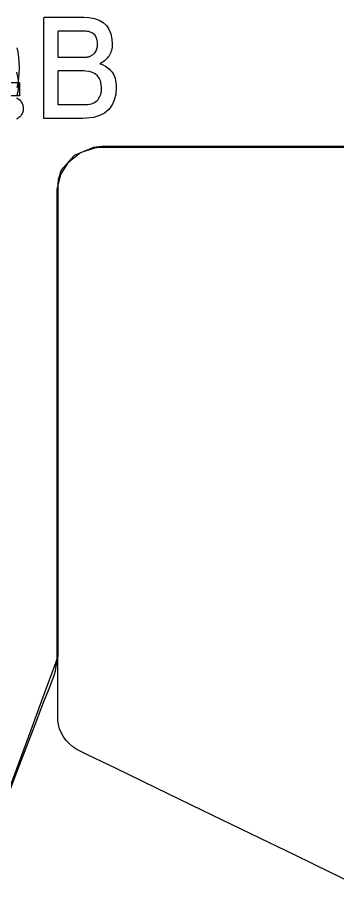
# Model space of a CAD drawing. Extents: x 1 to 47.7, y 0.2 to 35.
# Drawn here: x 37.414 to 37.63, y 11.441 to 12.022 of the extents above; entities that cross this region are included whole.
import ezdxf

# ---------------------------------------------------------------- set-up
doc = ezdxf.new("R2010")
doc.units = 0
doc.header["$MEASUREMENT"] = 0
for name, color, linetype in [('5_1___24__TARGET_LEDS___12', 7, 'CONTINUOUS'), ('6_1__EMPTY_IO_BOARD_POSITI', 7, 'CONTINUOUS'), ('6_2___8__INDEPENDENT_INPUT', 7, 'CONTINUOUS'), ('6_3___8__OPTOISO_INDEPENDE', 7, 'CONTINUOUS'), ('6_4___24__OPTOISO_INDEPEND', 7, 'CONTINUOUS'), ('6_5___8__INDEPENDENT_INPUT', 7, 'CONTINUOUS'), ('6_6___8__INDEPENDENT_INPUT', 7, 'CONTINUOUS'), ('6_7___8__OPTOISO_INDEPENDE', 7, 'CONTINUOUS'), ('6_8___8__OPTOISO_INDEPENDE', 7, 'CONTINUOUS')]:
    doc.layers.add(name, color=color, linetype=linetype)

msp = doc.modelspace()

# ---------------------------------------------------------------- linework, layer by layer
at = {"layer": '5_1___24__TARGET_LEDS___12'}
for points in [[(37.63682, 11.93513), (37.60952, 11.93513), (37.58449, 11.93513), (37.5618, 11.93513), (37.54151, 11.93513), (37.52367, 11.93513), (37.50833, 11.93513), (37.49555, 11.93513), (37.48539, 11.93513), (37.4779, 11.93513), (37.47313, 11.93513), (37.47071, 11.93513), (37.46879, 11.93506), (37.46505, 11.9346), (37.45202, 11.92917), (37.44345, 11.91918), (37.44144, 11.91299), (37.4411, 11.90968), (37.44109, 11.90545), (37.44109, 11.89986), (37.44109, 11.89196), (37.44109, 11.87013), (37.44109, 11.84176), (37.44109, 11.80867), (37.44109, 11.73561), (37.44109, 11.69925), (37.44109, 11.66544), (37.44109, 11.63599), (37.44109, 11.6127), (37.44109, 11.60394), (37.44109, 11.5974), (37.44109, 11.59331), (37.44109, 11.59189), (37.44075, 11.59095), (37.43974, 11.58821), (37.43597, 11.57795), (37.43023, 11.56235), (37.42297, 11.54262), (37.40568, 11.49561)], [(37.63788, 11.44061), (37.62442, 11.44712), (37.60097, 11.45844), (37.57117, 11.47283), (37.53865, 11.48854), (37.50704, 11.50381), (37.47997, 11.51689), (37.46106, 11.52602), (37.45395, 11.52945), (37.45132, 11.53125), (37.44894, 11.53328), (37.44683, 11.53553), (37.44501, 11.53797), (37.44351, 11.5406), (37.44235, 11.54338), (37.44156, 11.5463), (37.44115, 11.54934), (37.44109, 11.55131), (37.44109, 11.55428), (37.44109, 11.55945), (37.44109, 11.56603), (37.44109, 11.5732), (37.44109, 11.58018), (37.44109, 11.58615), (37.44109, 11.59032), (37.44109, 11.59189)]]:
    msp.add_lwpolyline(points, dxfattribs=at)
at = {"layer": '6_1__EMPTY_IO_BOARD_POSITI'}
msp.add_lwpolyline([(37.38781, 11.44804), (37.41523, 11.51896), (37.42673, 11.5487), (37.43134, 11.56062), (37.43496, 11.56999), (37.43743, 11.57638), (37.43858, 11.57935), (37.43867, 11.5796), (37.4389, 11.58033), (37.43959, 11.58248), (37.44055, 11.58848), (37.44067, 11.59028), (37.44067, 11.59032), (37.44067, 11.59233), (37.44067, 11.59939), (37.44067, 11.61095), (37.44067, 11.62639), (37.44067, 11.64509), (37.44067, 11.66643), (37.44067, 11.6898), (37.44067, 11.79122), (37.44067, 11.83805), (37.44067, 11.85833), (37.44067, 11.87571), (37.44067, 11.88956), (37.44067, 11.89927), (37.44067, 11.90421), (37.44071, 11.90626), (37.44304, 11.91637), (37.44849, 11.92487), (37.4564, 11.93109), (37.46612, 11.93438), (37.46875, 11.93466), (37.47009, 11.93472), (37.47073, 11.93472), (37.47429, 11.93472), (37.48329, 11.93472), (37.49757, 11.93472), (37.51697, 11.93472), (37.54134, 11.93472), (37.57053, 11.93472), (37.60438, 11.93472), (37.64275, 11.93472)], dxfattribs=at)
at = {"layer": '6_2___8__INDEPENDENT_INPUT'}
for points in [[(37.63682, 11.93513), (37.60952, 11.93513), (37.58449, 11.93513), (37.5618, 11.93513), (37.54151, 11.93513), (37.52367, 11.93513), (37.50833, 11.93513), (37.49555, 11.93513), (37.48539, 11.93513), (37.4779, 11.93513), (37.47313, 11.93513), (37.47071, 11.93513), (37.46879, 11.93506), (37.46505, 11.9346), (37.45202, 11.92917), (37.44345, 11.91918), (37.44144, 11.91299), (37.4411, 11.90968), (37.44109, 11.90545), (37.44109, 11.89986), (37.44109, 11.89196), (37.44109, 11.87013), (37.44109, 11.84176), (37.44109, 11.80867), (37.44109, 11.73561), (37.44109, 11.69925), (37.44109, 11.66544), (37.44109, 11.63599), (37.44109, 11.6127), (37.44109, 11.60394), (37.44109, 11.5974), (37.44109, 11.59331), (37.44109, 11.59189), (37.44075, 11.59095), (37.43974, 11.58821), (37.43597, 11.57795), (37.43023, 11.56235), (37.42297, 11.54262), (37.40568, 11.49561)], [(37.63788, 11.44061), (37.62442, 11.44712), (37.60097, 11.45844), (37.57117, 11.47283), (37.53865, 11.48854), (37.50704, 11.50381), (37.47997, 11.51689), (37.46106, 11.52602), (37.45395, 11.52945), (37.45132, 11.53125), (37.44894, 11.53328), (37.44683, 11.53553), (37.44501, 11.53797), (37.44351, 11.5406), (37.44235, 11.54338), (37.44156, 11.5463), (37.44115, 11.54934), (37.44109, 11.55131), (37.44109, 11.55428), (37.44109, 11.55945), (37.44109, 11.56603), (37.44109, 11.5732), (37.44109, 11.58018), (37.44109, 11.58615), (37.44109, 11.59032), (37.44109, 11.59189)]]:
    msp.add_lwpolyline(points, dxfattribs=at)
at = {"layer": '6_3___8__OPTOISO_INDEPENDE'}
for points in [[(37.4805, 11.97495), (37.48013, 11.97035), (37.47917, 11.96633), (37.4776, 11.96288), (37.47544, 11.96), (37.47267, 11.95768), (37.4693, 11.95594), (37.46533, 11.95477), (37.46075, 11.95417), (37.45775, 11.95408), (37.45597, 11.95408), (37.45277, 11.95408), (37.44865, 11.95408), (37.44411, 11.95408), (37.43965, 11.95408), (37.43578, 11.95408), (37.433, 11.95408), (37.4318, 11.95408), (37.43179, 11.95613), (37.43179, 11.96256), (37.43179, 11.97211), (37.43179, 11.98347), (37.43179, 11.99533), (37.43179, 12.0064), (37.43179, 12.01537), (37.43179, 12.02093), (37.43191, 12.02211), (37.43356, 12.02211), (37.43673, 12.02211), (37.44092, 12.02211), (37.44559, 12.02211), (37.45023, 12.02211), (37.45433, 12.02211), (37.45736, 12.02211), (37.45881, 12.02211), (37.46207, 12.02195), (37.46575, 12.02131), (37.46895, 12.0202), (37.47165, 12.01862), (37.47386, 12.01655), (37.47558, 12.01401), (37.47681, 12.01099), (37.47755, 12.00749), (37.47778, 12.00418), (37.47774, 12.00302), (37.47762, 12.00192), (37.47745, 12.00086), (37.47721, 11.99984), (37.47691, 11.99887), (37.47654, 11.99795), (37.47611, 11.99708), (37.47562, 11.99625), (37.47507, 11.99548), (37.47449, 11.99475), (37.47386, 11.99406), (37.4732, 11.99341), (37.4725, 11.9928), (37.47175, 11.99223), (37.47097, 11.9917), (37.47015, 11.99121), (37.4695, 11.99079), (37.47046, 11.99051), (37.4714, 11.99016), (37.47232, 11.98973), (37.47323, 11.98921), (37.47411, 11.98862), (37.47498, 11.98795), (37.47582, 11.98719), (37.47665, 11.98636), (37.47744, 11.98544), (37.47814, 11.98444), (37.47875, 11.98335), (37.47926, 11.98217), (37.47969, 11.9809), (37.48003, 11.97955), (37.48028, 11.9781), (37.48043, 11.97657)], [(37.46791, 12.00388), (37.46788, 12.00477), (37.4678, 12.00562), (37.46767, 12.00643), (37.46748, 12.00721), (37.46723, 12.00796), (37.46693, 12.00867), (37.46658, 12.00934), (37.46617, 12.00998), (37.46567, 12.01057), (37.46506, 12.01107), (37.46438, 12.01151), (37.46363, 12.01189), (37.46281, 12.0122), (37.46191, 12.01245), (37.46094, 12.01264), (37.45989, 12.01275), (37.45877, 12.01281), (37.45809, 12.01281), (37.45629, 12.01281), (37.45371, 12.01281), (37.4507, 12.01281), (37.44761, 12.01281), (37.44477, 12.01281), (37.44254, 12.01281), (37.44126, 12.01281), (37.44108, 12.01263), (37.44108, 12.01136), (37.44108, 12.00913), (37.44108, 12.00631), (37.44108, 12.00322), (37.44108, 12.00022), (37.44108, 11.99765), (37.44108, 11.99586), (37.44108, 11.99519), (37.44176, 11.99519), (37.44356, 11.99519), (37.44614, 11.99519), (37.44914, 11.99519), (37.45224, 11.99519), (37.45508, 11.99519), (37.45731, 11.99519), (37.45859, 11.99519), (37.45906, 11.99519), (37.45963, 11.99521), (37.46018, 11.99526), (37.46071, 11.99532), (37.46121, 11.99541), (37.46169, 11.99552), (37.46215, 11.99566), (37.46259, 11.99581), (37.463, 11.99599), (37.46339, 11.99618), (37.46376, 11.99637), (37.46413, 11.99658), (37.46447, 11.9968), (37.4648, 11.99704), (37.46512, 11.99728), (37.46542, 11.99754), (37.46571, 11.99781), (37.46608, 11.99823), (37.46651, 11.99883), (37.46688, 11.99946), (37.46719, 12.00012), (37.46745, 12.00081), (37.46765, 12.00153), (37.46779, 12.00228), (37.46788, 12.00307)], [(37.47062, 11.97466), (37.47041, 11.97718), (37.46988, 11.97938), (37.46902, 11.98126), (37.46784, 11.98283), (37.46633, 11.98408), (37.4645, 11.98502), (37.46234, 11.98565), (37.45986, 11.98596), (37.45863, 11.98599), (37.4571, 11.98599), (37.45464, 11.98599), (37.45162, 11.98599), (37.44842, 11.98599), (37.4454, 11.98599), (37.44294, 11.98599), (37.44141, 11.98599), (37.44108, 11.98588), (37.44108, 11.98444), (37.44108, 11.98166), (37.44108, 11.97803), (37.44108, 11.97401), (37.44108, 11.97006), (37.44108, 11.96666), (37.44108, 11.96428), (37.44108, 11.96338), (37.44178, 11.96338), (37.44363, 11.96338), (37.44628, 11.96338), (37.44935, 11.96338), (37.45248, 11.96338), (37.45531, 11.96338), (37.45747, 11.96338), (37.45859, 11.96338), (37.4597, 11.9634), (37.46115, 11.96351), (37.46249, 11.96371), (37.46372, 11.964), (37.46484, 11.96438), (37.46585, 11.96486), (37.46675, 11.96542), (37.46754, 11.96608), (37.46821, 11.96682), (37.46877, 11.9676), (37.46926, 11.96843), (37.46968, 11.96933), (37.47002, 11.97028), (37.47028, 11.97129), (37.47047, 11.97236), (37.47058, 11.97348)]]:
    msp.add_lwpolyline(points, close=True, dxfattribs=at)
for points in [[(37.41322, 11.96792), (37.41383, 11.96764), (37.41441, 11.96731), (37.41496, 11.96692), (37.41547, 11.96647), (37.41595, 11.96596), (37.41638, 11.96541), (37.41676, 11.96482), (37.41708, 11.96421), (37.41735, 11.96356), (37.41756, 11.96289), (37.41772, 11.96218), (37.41782, 11.96145), (37.41787, 11.96068), (37.41782, 11.95995), (37.41772, 11.95924), (37.41756, 11.95856), (37.41735, 11.95792), (37.41708, 11.9573), (37.41676, 11.95671), (37.41638, 11.95615), (37.41595, 11.95562), (37.41547, 11.95511), (37.41496, 11.95464), (37.41441, 11.95423), (37.41383, 11.95388), (37.41322, 11.95359)], [(37.63682, 11.93513), (37.60952, 11.93513), (37.58449, 11.93513), (37.5618, 11.93513), (37.54151, 11.93513), (37.52367, 11.93513), (37.50833, 11.93513), (37.49555, 11.93513), (37.48539, 11.93513), (37.4779, 11.93513), (37.47313, 11.93513), (37.47071, 11.93513), (37.46879, 11.93506), (37.46505, 11.9346), (37.45202, 11.92917), (37.44345, 11.91918), (37.44144, 11.91299), (37.4411, 11.90968), (37.44109, 11.90545), (37.44109, 11.89986), (37.44109, 11.89196), (37.44109, 11.87013), (37.44109, 11.84176), (37.44109, 11.80867), (37.44109, 11.73561), (37.44109, 11.69925), (37.44109, 11.66544), (37.44109, 11.63599), (37.44109, 11.6127), (37.44109, 11.60394), (37.44109, 11.5974), (37.44109, 11.59331), (37.44109, 11.59189), (37.44075, 11.59095), (37.43974, 11.58821), (37.43597, 11.57795), (37.43023, 11.56235), (37.42297, 11.54262), (37.40568, 11.49561)], [(37.63788, 11.44061), (37.62442, 11.44712), (37.60097, 11.45844), (37.57117, 11.47283), (37.53865, 11.48854), (37.50704, 11.50381), (37.47997, 11.51689), (37.46106, 11.52602), (37.45395, 11.52945), (37.45132, 11.53125), (37.44894, 11.53328), (37.44683, 11.53553), (37.44501, 11.53797), (37.44351, 11.5406), (37.44235, 11.54338), (37.44156, 11.5463), (37.44115, 11.54934), (37.44109, 11.55131), (37.44109, 11.55428), (37.44109, 11.55945), (37.44109, 11.56603), (37.44109, 11.5732), (37.44109, 11.58018), (37.44109, 11.58615), (37.44109, 11.59032), (37.44109, 11.59189)]]:
    msp.add_lwpolyline(points, dxfattribs=at)
at = {"layer": '6_4___24__OPTOISO_INDEPEND'}
for points in [[(37.41359, 12.00166), (37.41422, 11.99856), (37.41467, 11.99528), (37.41494, 11.99183), (37.41503, 11.98821), (37.41493, 11.98461), (37.41466, 11.98117), (37.4142, 11.97791), (37.41357, 11.9748)], [(37.63682, 11.93513), (37.60952, 11.93513), (37.58449, 11.93513), (37.5618, 11.93513), (37.54151, 11.93513), (37.52367, 11.93513), (37.50833, 11.93513), (37.49555, 11.93513), (37.48539, 11.93513), (37.4779, 11.93513), (37.47313, 11.93513), (37.47071, 11.93513), (37.46879, 11.93506), (37.46505, 11.9346), (37.45202, 11.92917), (37.44345, 11.91918), (37.44144, 11.91299), (37.4411, 11.90968), (37.44109, 11.90545), (37.44109, 11.89986), (37.44109, 11.89196), (37.44109, 11.87013), (37.44109, 11.84176), (37.44109, 11.80867), (37.44109, 11.73561), (37.44109, 11.69925), (37.44109, 11.66544), (37.44109, 11.63599), (37.44109, 11.6127), (37.44109, 11.60394), (37.44109, 11.5974), (37.44109, 11.59331), (37.44109, 11.59189), (37.44075, 11.59095), (37.43974, 11.58821), (37.43597, 11.57795), (37.43023, 11.56235), (37.42297, 11.54262), (37.40568, 11.49561)], [(37.63788, 11.44061), (37.62442, 11.44712), (37.60097, 11.45844), (37.57117, 11.47283), (37.53865, 11.48854), (37.50704, 11.50381), (37.47997, 11.51689), (37.46106, 11.52602), (37.45395, 11.52945), (37.45132, 11.53125), (37.44894, 11.53328), (37.44683, 11.53553), (37.44501, 11.53797), (37.44351, 11.5406), (37.44235, 11.54338), (37.44156, 11.5463), (37.44115, 11.54934), (37.44109, 11.55131), (37.44109, 11.55428), (37.44109, 11.55945), (37.44109, 11.56603), (37.44109, 11.5732), (37.44109, 11.58018), (37.44109, 11.58615), (37.44109, 11.59032), (37.44109, 11.59189)]]:
    msp.add_lwpolyline(points, dxfattribs=at)
at = {"layer": '6_5___8__INDEPENDENT_INPUT'}
for points in [[(37.40652, 11.96937), (37.40652, 11.95408), (37.39695, 11.95408), (37.39695, 11.96904), (37.36126, 11.96904), (37.36126, 11.97877), (37.39522, 12.02211), (37.40652, 12.02211), (37.40652, 11.97833), (37.41526, 11.97833), (37.41526, 11.96937), (37.40652, 11.96937)], [(37.63682, 11.93513), (37.60952, 11.93513), (37.58449, 11.93513), (37.5618, 11.93513), (37.54151, 11.93513), (37.52367, 11.93513), (37.50833, 11.93513), (37.49555, 11.93513), (37.48539, 11.93513), (37.4779, 11.93513), (37.47313, 11.93513), (37.47071, 11.93513), (37.46879, 11.93506), (37.46505, 11.9346), (37.45202, 11.92917), (37.44345, 11.91918), (37.44144, 11.91299), (37.4411, 11.90968), (37.44109, 11.90545), (37.44109, 11.89986), (37.44109, 11.89196), (37.44109, 11.87013), (37.44109, 11.84176), (37.44109, 11.80867), (37.44109, 11.73561), (37.44109, 11.69925), (37.44109, 11.66544), (37.44109, 11.63599), (37.44109, 11.6127), (37.44109, 11.60394), (37.44109, 11.5974), (37.44109, 11.59331), (37.44109, 11.59189), (37.44075, 11.59095), (37.43974, 11.58821), (37.43597, 11.57795), (37.43023, 11.56235), (37.42297, 11.54262), (37.40568, 11.49561)], [(37.63788, 11.44061), (37.62442, 11.44712), (37.60097, 11.45844), (37.57117, 11.47283), (37.53865, 11.48854), (37.50704, 11.50381), (37.47997, 11.51689), (37.46106, 11.52602), (37.45395, 11.52945), (37.45132, 11.53125), (37.44894, 11.53328), (37.44683, 11.53553), (37.44501, 11.53797), (37.44351, 11.5406), (37.44235, 11.54338), (37.44156, 11.5463), (37.44115, 11.54934), (37.44109, 11.55131), (37.44109, 11.55428), (37.44109, 11.55945), (37.44109, 11.56603), (37.44109, 11.5732), (37.44109, 11.58018), (37.44109, 11.58615), (37.44109, 11.59032), (37.44109, 11.59189)]]:
    msp.add_lwpolyline(points, dxfattribs=at)
at = {"layer": '6_6___8__INDEPENDENT_INPUT'}
for points in [[(37.63682, 11.93513), (37.60952, 11.93513), (37.58449, 11.93513), (37.5618, 11.93513), (37.54151, 11.93513), (37.52367, 11.93513), (37.50833, 11.93513), (37.49555, 11.93513), (37.48539, 11.93513), (37.4779, 11.93513), (37.47313, 11.93513), (37.47071, 11.93513), (37.46879, 11.93506), (37.46505, 11.9346), (37.45202, 11.92917), (37.44345, 11.91918), (37.44144, 11.91299), (37.4411, 11.90968), (37.44109, 11.90545), (37.44109, 11.89986), (37.44109, 11.89196), (37.44109, 11.87013), (37.44109, 11.84176), (37.44109, 11.80867), (37.44109, 11.73561), (37.44109, 11.69925), (37.44109, 11.66544), (37.44109, 11.63599), (37.44109, 11.6127), (37.44109, 11.60394), (37.44109, 11.5974), (37.44109, 11.59331), (37.44109, 11.59189), (37.44075, 11.59095), (37.43974, 11.58821), (37.43597, 11.57795), (37.43023, 11.56235), (37.42297, 11.54262), (37.40568, 11.49561)], [(37.63788, 11.44061), (37.62442, 11.44712), (37.60097, 11.45844), (37.57117, 11.47283), (37.53865, 11.48854), (37.50704, 11.50381), (37.47997, 11.51689), (37.46106, 11.52602), (37.45395, 11.52945), (37.45132, 11.53125), (37.44894, 11.53328), (37.44683, 11.53553), (37.44501, 11.53797), (37.44351, 11.5406), (37.44235, 11.54338), (37.44156, 11.5463), (37.44115, 11.54934), (37.44109, 11.55131), (37.44109, 11.55428), (37.44109, 11.55945), (37.44109, 11.56603), (37.44109, 11.5732), (37.44109, 11.58018), (37.44109, 11.58615), (37.44109, 11.59032), (37.44109, 11.59189)]]:
    msp.add_lwpolyline(points, dxfattribs=at)
at = {"layer": '6_7___8__OPTOISO_INDEPENDE'}
for points in [[(37.41333, 11.98512), (37.41384, 11.98327), (37.4142, 11.98134), (37.41442, 11.9793), (37.4145, 11.97718), (37.41439, 11.97445), (37.41409, 11.97189), (37.41361, 11.9695)], [(37.63682, 11.93513), (37.60952, 11.93513), (37.58449, 11.93513), (37.5618, 11.93513), (37.54151, 11.93513), (37.52367, 11.93513), (37.50833, 11.93513), (37.49555, 11.93513), (37.48539, 11.93513), (37.4779, 11.93513), (37.47313, 11.93513), (37.47071, 11.93513), (37.46879, 11.93506), (37.46505, 11.9346), (37.45202, 11.92917), (37.44345, 11.91918), (37.44144, 11.91299), (37.4411, 11.90968), (37.44109, 11.90545), (37.44109, 11.89986), (37.44109, 11.89196), (37.44109, 11.87013), (37.44109, 11.84176), (37.44109, 11.80867), (37.44109, 11.73561), (37.44109, 11.69925), (37.44109, 11.66544), (37.44109, 11.63599), (37.44109, 11.6127), (37.44109, 11.60394), (37.44109, 11.5974), (37.44109, 11.59331), (37.44109, 11.59189), (37.44075, 11.59095), (37.43974, 11.58821), (37.43597, 11.57795), (37.43023, 11.56235), (37.42297, 11.54262), (37.40568, 11.49561)], [(37.63788, 11.44061), (37.62442, 11.44712), (37.60097, 11.45844), (37.57117, 11.47283), (37.53865, 11.48854), (37.50704, 11.50381), (37.47997, 11.51689), (37.46106, 11.52602), (37.45395, 11.52945), (37.45132, 11.53125), (37.44894, 11.53328), (37.44683, 11.53553), (37.44501, 11.53797), (37.44351, 11.5406), (37.44235, 11.54338), (37.44156, 11.5463), (37.44115, 11.54934), (37.44109, 11.55131), (37.44109, 11.55428), (37.44109, 11.55945), (37.44109, 11.56603), (37.44109, 11.5732), (37.44109, 11.58018), (37.44109, 11.58615), (37.44109, 11.59032), (37.44109, 11.59189)]]:
    msp.add_lwpolyline(points, dxfattribs=at)
at = {"layer": '6_8___8__OPTOISO_INDEPENDE'}
for points in [[(37.63682, 11.93513), (37.60952, 11.93513), (37.58449, 11.93513), (37.5618, 11.93513), (37.54151, 11.93513), (37.52367, 11.93513), (37.50833, 11.93513), (37.49555, 11.93513), (37.48539, 11.93513), (37.4779, 11.93513), (37.47313, 11.93513), (37.47071, 11.93513), (37.46879, 11.93506), (37.46505, 11.9346), (37.45202, 11.92917), (37.44345, 11.91918), (37.44144, 11.91299), (37.4411, 11.90968), (37.44109, 11.90545), (37.44109, 11.89986), (37.44109, 11.89196), (37.44109, 11.87013), (37.44109, 11.84176), (37.44109, 11.80867), (37.44109, 11.73561), (37.44109, 11.69925), (37.44109, 11.66544), (37.44109, 11.63599), (37.44109, 11.6127), (37.44109, 11.60394), (37.44109, 11.5974), (37.44109, 11.59331), (37.44109, 11.59189), (37.44075, 11.59095), (37.43974, 11.58821), (37.43597, 11.57795), (37.43023, 11.56235), (37.42297, 11.54262), (37.40568, 11.49561)], [(37.63788, 11.44061), (37.62442, 11.44712), (37.60097, 11.45844), (37.57117, 11.47283), (37.53865, 11.48854), (37.50704, 11.50381), (37.47997, 11.51689), (37.46106, 11.52602), (37.45395, 11.52945), (37.45132, 11.53125), (37.44894, 11.53328), (37.44683, 11.53553), (37.44501, 11.53797), (37.44351, 11.5406), (37.44235, 11.54338), (37.44156, 11.5463), (37.44115, 11.54934), (37.44109, 11.55131), (37.44109, 11.55428), (37.44109, 11.55945), (37.44109, 11.56603), (37.44109, 11.5732), (37.44109, 11.58018), (37.44109, 11.58615), (37.44109, 11.59032), (37.44109, 11.59189)]]:
    msp.add_lwpolyline(points, dxfattribs=at)

doc.saveas('drawing.dxf')
